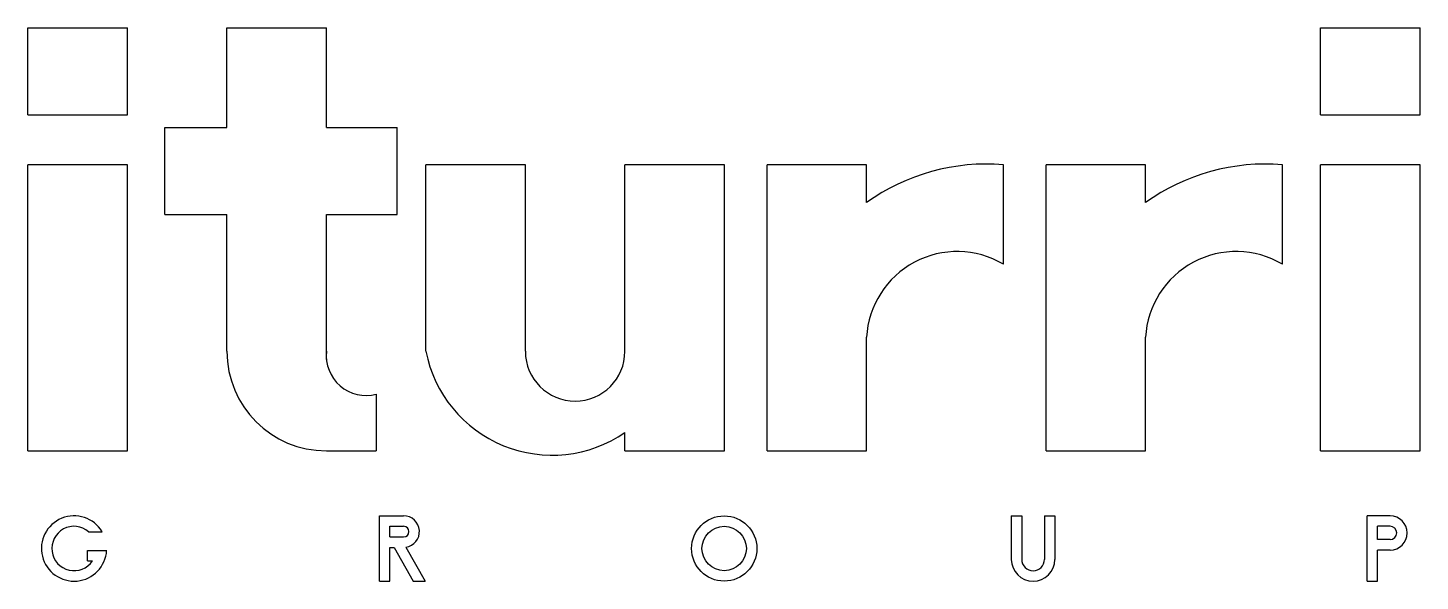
# Model space of a CAD drawing. Extents: x 0 to 5652, y 0 to 1625.
# Drawn here: x 5103 to 5652, y 1407 to 1625 of the extents above.
import ezdxf

# ---------------------------------------------------------------- set-up
doc = ezdxf.new("R2010")
doc.units = 0
doc.header["$LTSCALE"] = 2
doc.linetypes.add('SLD-CONTINUA', pattern=[0])
doc.layers.add('SLD-0', color=179, linetype='SLD-CONTINUA')

msp = doc.modelspace()

# ---------------------------------------------------------------- linework, layer by layer
at = {"layer": 'SLD-0'}
for p, q in [((5103.5, 1625.24), (5142.7, 1625.24)), ((5103.5, 1590.94), (5103.5, 1625.24)), ((5142.7, 1590.94), (5142.7, 1625.24)), ((5181.9, 1586.04), (5181.9, 1625.24)), ((5181.9, 1625.24), (5221.1, 1625.24)), ((5221.1, 1586.04), (5221.1, 1625.24)), ((5612.77, 1625.24), (5651.97, 1625.24)), ((5612.77, 1590.94), (5612.77, 1625.24)), ((5651.97, 1590.94), (5651.97, 1625.24)), ((5103.5, 1590.94), (5142.7, 1590.94)), ((5612.77, 1590.94), (5651.97, 1590.94)), ((5157.4, 1586.04), (5181.9, 1586.04)), ((5157.4, 1551.74), (5157.4, 1586.04)), ((5221.1, 1586.04), (5248.94, 1586.04)), ((5248.94, 1551.74), (5248.94, 1586.04)), ((5103.5, 1458.64), (5103.5, 1571.34)), ((5142.7, 1571.34), (5103.5, 1571.34)), ((5142.7, 1458.64), (5142.7, 1571.34)), ((5260.3, 1497.84), (5260.3, 1571.34)), ((5299.5, 1571.34), (5260.3, 1571.34)), ((5299.5, 1497.84), (5299.5, 1571.34)), ((5377.91, 1571.34), (5338.7, 1571.34)), ((5338.7, 1497.84), (5338.7, 1571.34)), ((5377.91, 1458.64), (5377.91, 1571.34)), ((5394.7, 1458.64), (5394.7, 1571.34)), ((5433.9, 1571.34), (5394.7, 1571.34)), ((5433.9, 1556.46), (5433.9, 1571.34)), ((5487.8, 1532.14), (5487.8, 1571.34)), ((5504.59, 1458.64), (5504.59, 1571.34)), ((5543.79, 1571.34), (5504.59, 1571.34)), ((5543.79, 1556.46), (5543.79, 1571.34)), ((5597.69, 1532.14), (5597.69, 1571.34)), ((5612.77, 1458.64), (5612.77, 1571.34)), ((5651.97, 1571.34), (5612.77, 1571.34)), ((5651.97, 1458.64), (5651.97, 1571.34)), ((5157.4, 1551.74), (5181.9, 1551.74)), ((5181.9, 1497.84), (5181.9, 1551.74)), ((5221.1, 1551.74), (5248.94, 1551.74)), ((5221.1, 1494.64), (5221.1, 1551.74)), ((5433.9, 1458.64), (5433.9, 1503.38)), ((5543.79, 1458.64), (5543.79, 1503.38)), ((5338.7, 1458.64), (5338.7, 1465.82)), ((5242.03, 1407.31), (5242.03, 1433.04)), ((5242.03, 1433.04), (5251.53, 1433.04)), ((5490.91, 1433.04), (5490.91, 1415.89)), ((5490.91, 1433.04), (5495.03, 1433.04)), ((5495.03, 1433.04), (5495.03, 1415.89)), ((5503.95, 1433.04), (5503.95, 1415.89)), ((5503.95, 1433.04), (5508.06, 1433.04)), ((5508.06, 1433.04), (5508.06, 1415.89)), ((5640.11, 1433.04), (5631.05, 1433.04)), ((5631.05, 1407.31), (5631.05, 1433.04)), ((5631.05, 1407.31), (5631.05, 1433.04)), ((5127.45, 1426.77), (5132.75, 1426.77)), ((5246.14, 1424.72), (5246.14, 1428.92)), ((5246.14, 1428.92), (5251.53, 1428.92)), ((5635.16, 1423.68), (5635.16, 1428.92)), ((5640.11, 1428.92), (5635.16, 1428.92)), ((5246.14, 1424.72), (5251.53, 1424.72)), ((5246.14, 1420.61), (5247.77, 1420.61)), ((5246.14, 1407.31), (5246.14, 1420.61)), ((5247.77, 1420.61), (5255.24, 1407.31)), ((5252.45, 1420.68), (5259.96, 1407.31)), ((5640.11, 1423.68), (5635.16, 1423.68)), ((5127.06, 1419.44), (5134.55, 1419.44)), ((5127.06, 1415.32), (5127.06, 1419.44)), ((5127.06, 1415.32), (5128.99, 1415.32)), ((5640.11, 1419.57), (5635.16, 1419.57)), ((5635.16, 1407.31), (5635.16, 1419.57)), ((5242.03, 1407.31), (5246.14, 1407.31)), ((5255.24, 1407.31), (5259.96, 1407.31)), ((5631.05, 1407.31), (5635.16, 1407.31))]:
    msp.add_line(p, q, dxfattribs=at)
at = {"layer": 'SLD-0', "linetype": 'SLD-CONTINUA'}
for p, q in [((5240.7, 1480.91), (5240.7, 1458.64)), ((5103.5, 1458.64), (5142.7, 1458.64)), ((5221.1, 1458.64), (5240.7, 1458.64)), ((5338.7, 1458.64), (5377.91, 1458.64)), ((5394.7, 1458.64), (5433.9, 1458.64)), ((5504.59, 1458.64), (5543.79, 1458.64)), ((5612.77, 1458.64), (5651.97, 1458.64))]:
    msp.add_line(p, q, dxfattribs=at)
at = {"layer": 'SLD-0'}
for radius in [12.86, 8.75]:
    msp.add_circle((5377.81, 1420.17), radius, dxfattribs=at)
at = {"layer": 'SLD-0', "linetype": 'SLD-CONTINUA'}
for centre, radius, start, end in [((5481.25, 1490.01), 81.59, 85.3992, 125.479), ((5591.15, 1490.01), 81.59, 85.3992, 125.479), ((5469.58, 1501.4), 35.74, 59.3496, 176.82), ((5579.47, 1501.4), 35.74, 59.3496, 176.82)]:
    msp.add_arc(centre, radius, start, end, dxfattribs=at)
at = {"layer": 'SLD-0'}
for centre, radius, start, end in [((5221.1, 1497.84), 39.2, 180, 270), ((5236.84, 1496.24), 15.82, 174.1878, 284.1512), ((5310.02, 1507.57), 50.66, 191.0739, 304.4906), ((5319.1, 1497.84), 19.6, 180, 0), ((5121.71, 1420.17), 12.86, 30.8678, 356.7364), ((5251.53, 1426.82), 6.22, 278.4773, 90), ((5640.11, 1426.3), 6.74, 270, 90), ((5121.71, 1420.17), 8.75, 48.9815, 326.3369), ((5251.53, 1426.82), 2.1, 270, 90), ((5640.11, 1426.3), 2.62, 270, 90), ((5499.49, 1415.89), 8.58, 180, 0), ((5499.49, 1415.89), 4.46, 180, 0)]:
    msp.add_arc(centre, radius, start, end, dxfattribs=at)

doc.saveas('drawing.dxf')
